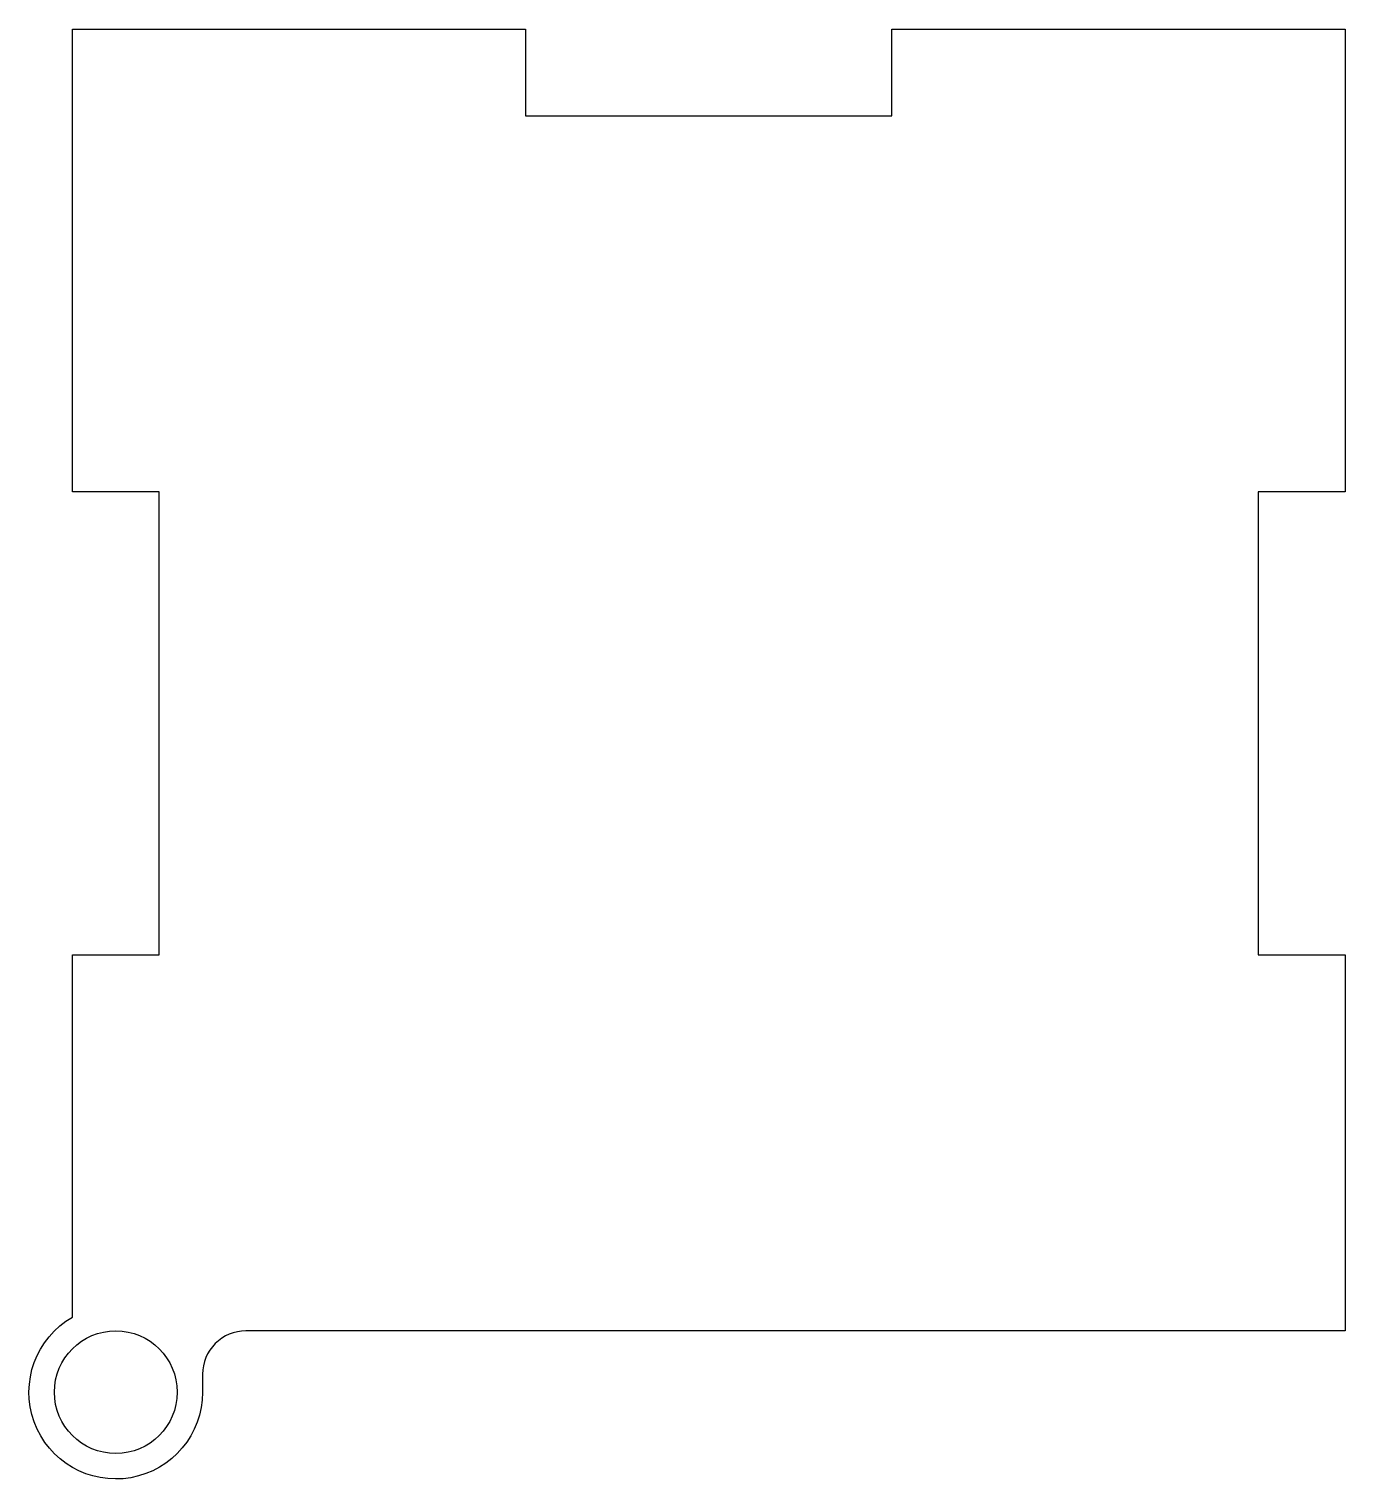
# Model space of a CAD drawing. Header units: millimetres. Extents: x -23.5 to 22, y 36.9 to 87.
import ezdxf

# ---------------------------------------------------------------- set-up
doc = ezdxf.new("R2010")
doc.units = ezdxf.units.MM
doc.layers.get('0').update_dxf_attribs({"linetype": 'CONTINUOUS'})

msp = doc.modelspace()

# ---------------------------------------------------------------- linework, layer by layer
msp.add_lwpolyline([(-6.333, 87), (-6.333, 84), (6.333, 84), (6.333, 87), (22, 87), (22, 71), (19, 71), (19, 55), (22, 55), (22, 42), (-16, 42, 0.414214), (-17.5, 40.5), (-17.5, 39.879, -1.732051), (-22, 42.477), (-22, 55), (-19, 55), (-19, 71), (-22, 71), (-22, 87)], format="xyb", close=True)
msp.add_circle((-20.5, 39.879), 2.121)

doc.saveas('drawing.dxf')
